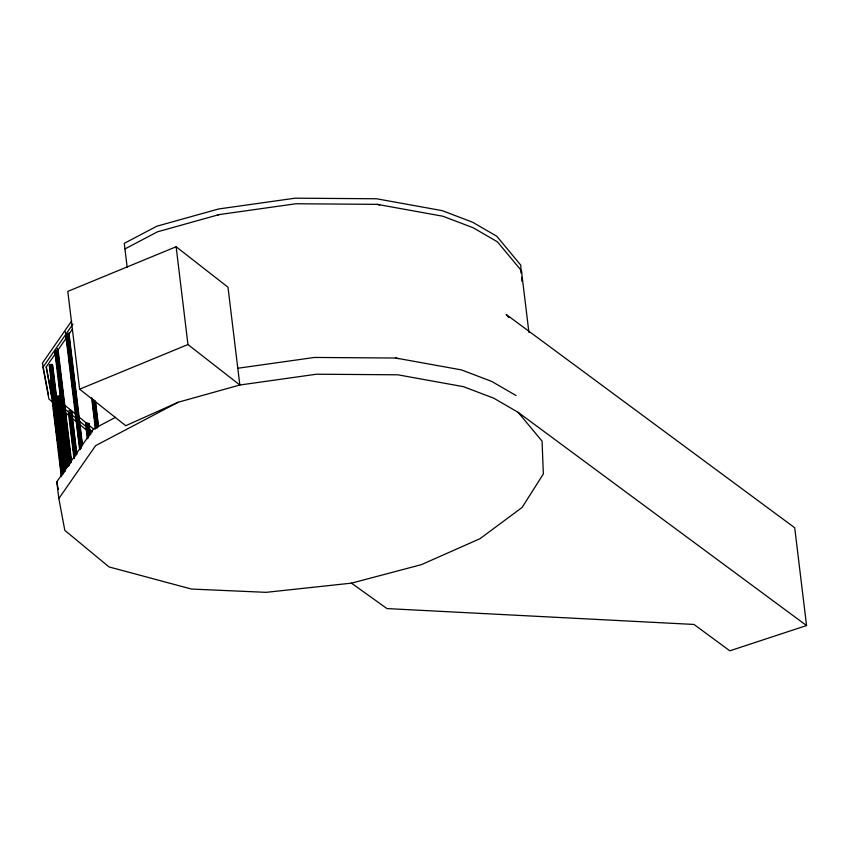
<?xml version="1.0" encoding="UTF-8"?>
<svg xmlns="http://www.w3.org/2000/svg" width="849" height="849" viewBox="0 0 849 849"><rect width="100%" height="100%" fill="white"/><g stroke="black" fill="none" stroke-linecap="round" stroke-linejoin="round"><path stroke-width="1.27" d="M71.687 320.954L42.45 363.064L48.414 394.838M72.95 324.063L42.959 367.256L48.924 399.03L52.935 402.352M55.938 352.951L46.101 367.108L51.969 398.361M57.456 350.775L66.53 337.7M68.037 335.525L72.579 328.988M176.125 246.751L187.958 344.545L239.832 385.022L227.988 287.227L176.125 246.751L67.803 291.398L79.636 389.192L125.758 425.71L178.12 402.256L239.832 385.022L316.486 374.207L397.841 374.802L463.501 386.677L493.8 398.213L518.102 412.317L542.076 441.172L543.339 473.965L522.124 507.447L479.95 538.722L421.369 564.659L351.454 583.146L266.119 592.337L191.439 589.047L108.98 566.909L64.811 530.349L58.846 498.575L56.819 481.818L93.56 428.904L115.644 417.284M58.846 498.575L95.587 445.672L178.12 402.256M79.668 447.062L79.986 449.673L80.135 448.59L81.398 448.293M52.097 365.505L52.245 364.433L49.253 365.176L62.508 474.708M61.351 476.65L49.836 381.466L51.651 380.585M90.291 434.136L89.028 423.704L86.195 423.375L85.611 423.948L87.351 438.286M88.455 424.277L89.028 423.704M59.08 397.258L59.663 396.685L58.05 396.037L56.236 396.929M71.083 411.532L71.242 410.46L68.833 410.629M124.952 248.927L157.5 231.809L219.201 214.574L295.866 203.76L377.221 204.354L442.87 216.23L473.18 227.765L497.482 241.869L521.445 270.735L528.916 332.468M79.636 389.192L187.958 344.545M216.718 215.476L219.201 214.574M508.753 317.505L506.269 314.523L794.717 527.76L806.55 625.554L729.822 650.822L693.994 624.45L386.974 608.574L351.454 583.146M237.794 368.254L314.459 357.45L395.814 358.034L461.474 369.909L491.773 381.456L516.075 395.549M377.221 204.354L379.779 204.98M395.814 358.034L398.372 358.66M518.102 412.317L806.55 625.554M59.579 400.898L61.606 402.575M63.643 404.251L75.805 414.333M78.851 416.848L86.969 423.566M88.996 425.253L94.069 429.445M65.161 409.282L76.314 418.525M79.36 421.04L86.46 426.92M89.506 429.435L92.541 431.961M64.98 412.317L69.002 415.639M72.006 418.132L77.026 422.293M79.042 423.948L87.065 430.602M89.071 432.258L91.087 433.924M49.836 381.466L50.569 384.576M46.334 366.821L51.471 394.18M56.819 481.818L58.252 489.438M127.18 267.318L124.272 243.345L156.821 226.216L218.522 208.992L295.187 198.178L376.542 198.762L442.191 210.637L472.5 222.183L496.803 236.277L520.766 265.143L521.074 273.007M95.502 401.386L98.495 426.156M95.099 400.866L98.251 426.941M97.157 420.191L97.465 422.802M93.74 399.433L97.21 428.119M92.371 398.425L96.001 428.416M92.371 400.813L93.793 412.54M94.112 415.15L94.738 420.372M95.056 422.972L95.523 426.888M91.628 397.693L95.417 428.989M88.604 423.205L90.015 434.932M87.436 423.057L89.007 436.099M86.195 423.375L87.925 437.713M86.513 428.363L86.991 432.268M87.298 434.879L87.776 438.784M68.939 332.872L82.512 445.014M68.663 333.678L82.236 445.821M68.355 333.445L68.673 336.055M69.14 339.971L69.459 342.572M71.666 360.836L71.985 363.436M73.407 375.173L73.714 377.784M75.136 389.521L75.455 392.132M75.932 396.037L76.24 398.648M80.188 431.25L80.506 433.85M81.133 439.071L81.451 441.682M67.506 333.54L81.239 446.988M66.254 333.848L80.135 448.59M66.105 334.92L66.572 338.836M66.891 341.447L68.313 353.173M68.631 355.784L70.043 367.521M70.361 370.132L70.838 374.038M71.305 377.954L71.783 381.859M72.101 384.47L72.568 388.386M72.887 390.996L73.364 394.902M73.672 397.512L74.309 402.723M74.627 405.334L75.094 409.25M75.412 411.861L76.835 423.587M77.153 426.198L77.62 430.114M78.097 434.019L78.564 437.935M78.883 440.546L79.36 444.452M65.373 331.821L79.573 449.174M71.666 410.958L76.877 453.992M71.242 410.46L76.601 454.788M71.719 416.753L72.038 419.353M73.449 431.09L73.767 433.701M74.245 437.617L74.553 440.217M70.085 410.322L75.603 455.966M69.14 413.23L74.51 457.569M69.469 418.217L70.096 423.439M70.414 426.049L70.881 429.955M71.199 432.566L71.677 436.482M71.995 439.082L73.407 450.819M73.725 453.43L74.362 458.64M68.419 412.508L73.948 458.152M58.04 349.565L71.454 460.402M57.605 349.056L71.337 462.503M57.297 348.833L57.615 351.444M58.082 355.349L58.401 357.96M59.823 369.697L60.141 372.308M62.348 390.561L62.667 393.172M64.078 404.899L64.397 407.509M64.874 411.425L65.193 414.036M65.819 419.247L66.137 421.857M66.604 425.763L66.922 428.374M69.13 446.627L69.448 449.238M56.596 350.223L70.318 463.671M55.355 350.531L69.236 465.284L68.652 465.857L54.771 351.104M55.206 351.613L55.673 355.519M55.992 358.129L56.469 362.045M56.777 364.646L57.254 368.562M57.573 371.172L58.199 376.383M58.517 378.994L58.995 382.91M59.303 385.51L59.78 389.426M60.099 392.036L60.725 397.247M61.043 399.858L61.521 403.774M61.988 407.679L62.465 411.595M62.773 414.195L63.251 418.111M63.569 420.722L64.036 424.627M64.354 427.238L64.991 432.459M65.299 435.059L65.776 438.975M66.095 441.586L67.517 453.324M67.824 455.924L68.302 459.84M59.663 396.685L68.026 465.793M59.228 396.186L67.75 466.6M60.661 410.3L60.979 412.901M62.391 424.638L62.709 427.249M63.187 431.165L63.495 433.765M64.131 438.986L64.45 441.597M64.917 445.502L65.235 448.113M66.657 459.85L66.975 462.461M58.05 396.037L66.731 467.757M56.819 396.356L65.66 469.37M52.649 364.943L65.437 470.569M56.713 400.834L57.032 403.445M57.499 407.361L57.817 409.961M58.294 413.877L58.761 417.793M59.08 420.393L59.557 424.309M60.024 428.225L60.502 432.13M60.81 434.741L61.287 438.646M61.606 441.257L62.232 446.478M62.55 449.079L63.028 452.995M63.495 456.911L63.813 459.511M64.291 463.427L64.757 467.343M52.245 364.433L65.182 471.354M52.256 366.81L52.564 369.421M53.041 373.337L53.36 375.937M54.782 387.675L55.089 390.285M55.567 394.201L55.885 396.801M58.093 415.055L58.411 417.666M59.037 422.887L59.356 425.487M59.823 429.403L60.141 432.014M61.563 443.751L61.881 446.351M62.348 450.267L62.667 452.878M64.089 464.615L64.407 467.215M51.046 364.306L64.142 472.532M49.826 364.603L63.081 474.135M51.81 381.88L52.277 385.796M52.755 389.712L53.073 392.312M53.54 396.228L53.858 398.839M54.336 402.744L54.803 406.66M55.281 410.576L55.599 413.176M56.066 417.092L56.384 419.703M56.862 423.609L57.329 427.525M57.806 431.441L58.125 434.041M58.592 437.957L59.069 441.862M59.536 445.778L59.855 448.389M60.332 452.294L60.64 454.905M61.277 460.126L61.595 462.726M62.062 466.642L62.38 469.253M49.995 368.286L50.473 372.202M50.781 374.802L51.418 380.023M51.736 382.623L52.203 386.539M52.521 389.15L52.999 393.055M53.307 395.666L53.943 400.887M54.251 403.487L54.729 407.403M55.047 410.014L55.673 415.225M55.992 417.835L56.469 421.751M56.777 424.351L57.254 428.267M57.732 432.183L58.199 436.089M58.517 438.7L58.995 442.616M59.303 445.216L59.78 449.132M60.099 451.742L60.725 456.953M61.043 459.564L61.51 463.469M61.828 466.08L62.465 471.301M50.409 380.883L61.775 474.771M50.887 387.186L51.364 391.092M51.672 393.703L52.15 397.619M52.468 400.219L53.094 405.44M53.413 408.051L53.89 411.956M54.198 414.567L55.62 426.304M55.938 428.904L56.416 432.82M56.724 435.431L57.361 440.642M57.679 443.252L58.146 447.168M58.464 449.768L58.931 453.684M59.409 457.6L59.886 461.506M60.194 464.116L60.672 468.032M60.99 470.633L61.616 475.854M521.445 270.735L521.541 273.357M521.7 277.283L521.848 281.221"/></g></svg>
